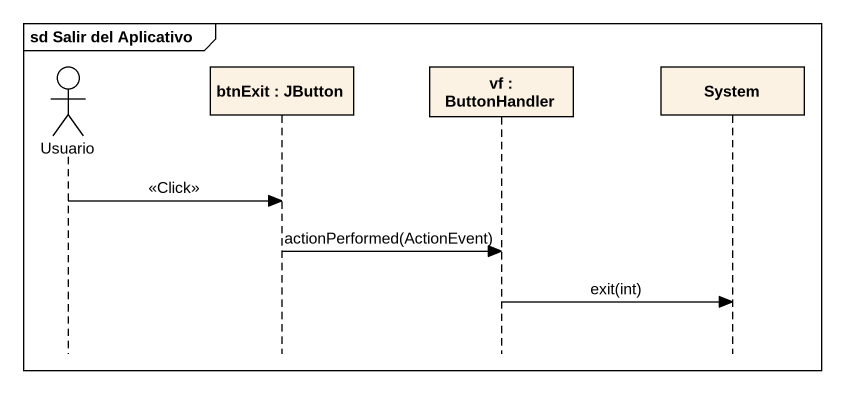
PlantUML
@startuml
mainframe sd Salir del Aplicativo
hide footbox
actor Usuario
participant "btnExit : JButton" as btnExit
participant "vf : ButtonHandler" as vf
participant System

Usuario -> btnExit : <<Click>>
btnExit -> vf : actionPerformed(ActionEvent)
vf -> System : exit(int)
@enduml
